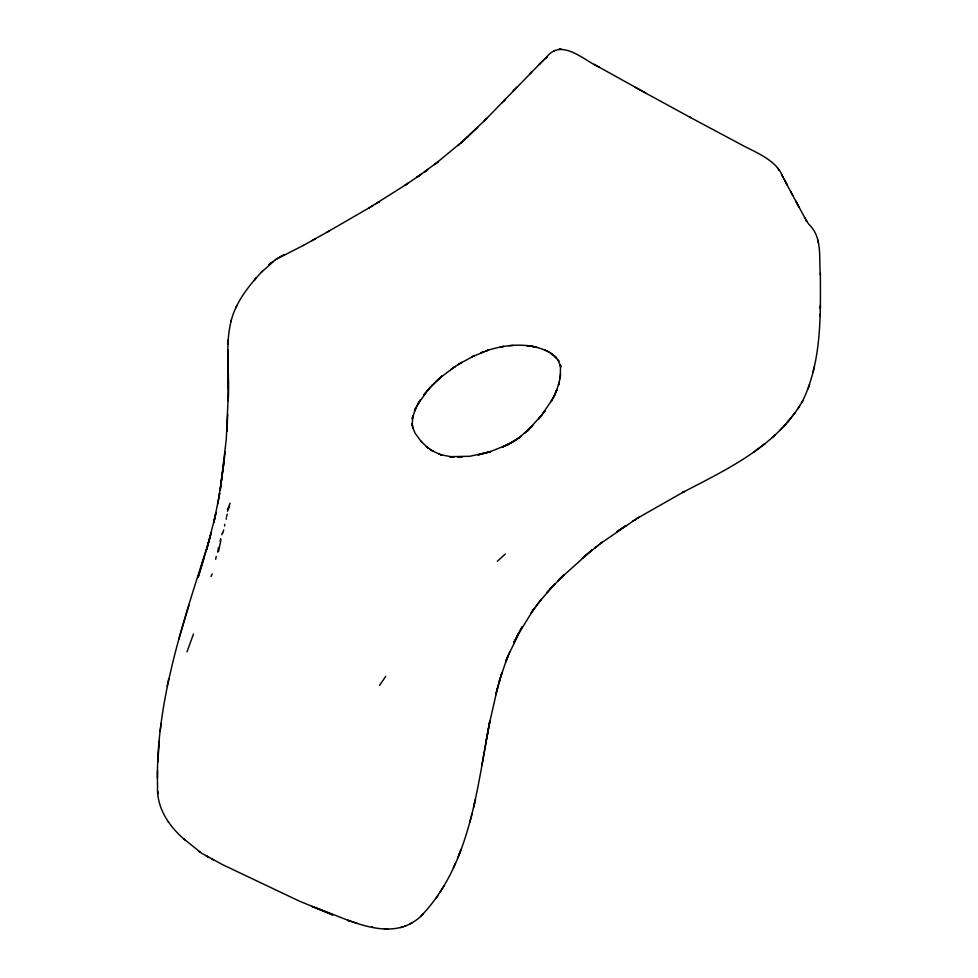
<?xml version="1.0" encoding="UTF-8"?>
<svg xmlns="http://www.w3.org/2000/svg" width="978" height="978" viewBox="0 0 978 978"><rect width="100%" height="100%" fill="white"/><g stroke="black" fill="none" stroke-linecap="round" stroke-linejoin="round"><path stroke-width="1.47" d="M228.253 384.048L228.253 388.254L228.021 349.879L228.131 400.662C230.307 372.117 223.534 341.897 233.167 314.146C239.231 297.618 250.637 283.754 262.495 271.028M228.265 340.344L228.265 341.224L228.277 339.806M226.297 519.232L226.297 517.949M485.76 742.767L489.929 720.81C476.946 787.828 470.699 864.699 420.638 916.459C389.281 945.396 343.938 916.679 311.872 906.41L332.826 914.956L298.852 900.885L222.25 864.491L201.517 853.195L183.998 839.026L184.879 839.857C169.182 826.557 156.456 807.999 157.556 786.532C155.123 701.776 183.876 620.419 209.072 540.797L198.118 577.326L204.17 557.497M820.346 273.143C820.566 315.918 821.679 361.163 802.816 400.625C776.984 446.017 726.947 469.391 682.595 492.46L684.478 491.445L636.812 518.56L639.478 516.995M157.421 778.011L157.519 770.798M228.143 397.643L226.273 439.342L220.282 489.844L225.209 451.738M820.102 315.148L820.126 314.244L820.077 316.432M820.371 307.08L820.322 308.486L820.444 305.026M228.082 344.195L228.155 342.276M227.703 414.342L226.896 431.555M224.634 525.981L224.696 524.33M157.91 760.591L157.849 761.764L159.267 740.896M560.626 373.926L560.223 377.325L560.541 364.965L560.7 367.251L558.181 360.124L558.903 361.249L554.355 355.882L556.641 358.205L555.516 357.019M161.028 723.842L160.184 731.336M218.607 551.299L220.955 539.734M224.304 460.528L218.73 498.34L213.901 522.215L215.906 512.863L215.197 516.054M412.533 417.63L412.251 419.061L412.948 415.601L412.19 424.574L412.117 423.364L412.912 428.278L412.679 427.386L415.137 433.291L421.885 442.423L420.858 441.212L428.401 448.205L426.274 446.53L433.193 451.371L430.027 449.44M559.978 378.743L560.357 376.701L558.524 384.88L559.379 381.738M481.909 765.199L489.379 723.671L497.484 688.121L495.675 694.942L496.604 691.532M217.642 552.215L218.461 547.484M218.73 498.34L219.671 493.132L217.629 504.171M215.673 559.257L216.224 556.372M489.379 723.671L489.929 720.81M168.693 679.038L167.128 686.397M813.024 372.263L814.283 366.75M221.847 534.77L222.263 532.924M475.442 799.319L473.609 807.241L474.599 803.134M213.791 522.093L215.001 516.8M412.569 417.435L415.956 407.728L414.415 411.176L415.173 409.501M214.463 519.306L206.554 549.697L211.309 532.423M220.074 540.761L220.612 538.609M208.779 541.775L211.003 533.328M469.758 822.474L472.154 813.415M230.832 321.799L231.37 319.794M558.524 384.88L558.841 383.731L556.323 391.139L556.971 389.342M499.208 681.959L500.259 678.047L496.971 690.077L502.007 672.436L499.379 681.36M178.717 639.49L188.925 605.382M222.666 533.377L223.705 529.905M226.529 516.616L227.299 514.135M500.76 676.715L506.592 659.514M808.097 388.902L809.613 384.488M227.483 509.648L230.074 503.144M186.981 651.886L193.485 633.988M458.878 855.102L461.09 849.271L457.545 858.366M505.785 661.715L509.929 651.372M507.533 657.216L505.65 661.947L508.01 656.03M556.861 389.623L554.624 394.965L556.274 391.176L555.137 393.743M507.411 657.204L522.056 626.837L513.633 642.962L518.364 633.732M211.016 576.519L212.189 573.89M453.327 867.902L455.552 863.024M416.371 406.909L415.198 409.415L420.332 399.916L418.364 403.168M236.908 305.478L235.93 307.557M553.756 396.689L554.991 394.158L553.059 398.034L555.162 393.694M553.829 396.555L551.189 401.457L552.778 398.572M416.872 405.907L419.183 401.616M517.166 635.981L533.377 609.722L530.699 613.573M801.544 402.924L802.816 400.625M417.667 404.44L429.134 388.449L426.677 391.359L437.068 380.515M551.751 400.405L540.846 416.2L544.942 410.956L543.768 412.447M443.988 885.799L439.978 892.437M229.671 505.993L227.507 511.274M797.51 409.305L799.588 406.151M436.212 898.146L438.217 895.127M379.513 685.419L385.748 676.36M538.829 602.485L532.215 611.397L541.262 599.392M795.2 412.569L787.156 422.508L789.075 420.357M538.462 602.937L551.323 587.754L554.893 583.915L546.788 592.827L563.829 574.807L557.668 581.054M541.665 415.149L527.533 430.772L532.741 425.467L531.078 427.19M426.579 391.481L423.792 394.904L425.112 393.278M255.894 278.29L254.439 280.063L256.358 277.752M550.125 589.111L551.323 587.754M783.5 426.64L786.373 423.498M261.163 272.446L275.503 259.647L303.51 245.344M779.857 430.393L782.363 427.838M466.775 137.69L468.34 136.26L460.43 143.363L486.628 118.582L484.318 120.881L540.394 63.252L538.927 64.634M531.091 72.47L529.88 73.741L531.971 71.553M515.125 89.047L516.824 87.262M558.939 579.758L559.685 578.976M429.428 388.095L432.386 385.063M512.814 91.431L514.77 89.438L513.548 90.673M503.658 101.064L505.492 99.194L501.946 102.788M431.946 385.515L442.459 375.845L436.543 380.955M539.66 63.937L547.069 56.834L546.091 57.714C561.079 37.506 583.511 60.037 599.294 67.274L594.086 64.218M530.907 427.337L518.829 437.961L521.225 436.09M559.514 579.147L592.228 549.819L582.362 558.071L602.314 542.13L600.296 543.67L635.492 519.428L632.509 521.36M477.79 127.274L468.706 135.881M540.724 62.885L543.242 60.453M544.257 59.462L546.03 57.739M420.638 916.459L423.401 913.855M497.374 561.25L505.235 554.061M772.155 437.655L775.297 434.794M464.098 140.111L434.513 164.61L438.499 161.492L416.726 177.385L422.117 173.571M526.739 431.432L529.037 429.366L524.966 432.997M457.851 145.588L459.623 144.133L458.609 144.964M440.87 377.202L455.332 366.395L450.638 369.684M763.598 444.758L765.016 443.633L753.622 452.215M272.984 261.444L271.138 262.874M426.946 170.111L424.599 171.932L427.924 169.414L427.276 169.854M598.353 545.211L594.648 547.986L595.822 547.105M514.159 441.066L519.758 437.227M419.073 175.734L404.953 185.343L408.254 183.131M516.457 439.55L519.281 437.618L507.826 444.745L515.614 440.112L513.254 441.555M553.438 51.394L554.929 50.416M406.286 184.451L368.779 208.094M453.804 367.459L461.775 362.325L457.875 364.806M278.119 257.972L275.503 259.647M634.673 519.966L638.304 517.692M372.239 206.052L373.034 205.563L326.725 232.385M374.99 204.316L379.427 201.651L378.07 202.47M459.44 363.816L474.599 355.54L471.775 356.909L488.511 350.026L485.785 350.955C505.968 344.158 529.611 341.958 549.049 352.117L546.506 350.723M328.889 231.163L303.046 245.6M315.454 238.754L311.933 240.722M513.474 441.408L502.582 447.044L509.721 443.572L508.01 444.415M409.672 924.1L412.141 922.731M284.622 254.476L279.769 257.043L281.151 256.322M506.873 444.978L489.697 451.885L477.949 454.953L490.907 451.567L469.929 456.274L449.684 456.689L454.012 456.995L453.303 456.934M404.403 926.423L405.907 925.824M482.081 352.337L480.993 352.752L484.049 351.591M400.503 927.596L402.912 926.924M503.218 346.432L500.259 347.031L503.646 346.383M508.951 345.699L513.242 345.393M561.054 48.9L559.159 48.961M461.286 457.068L462.081 457.044L457.79 457.093M384.427 928.966L387.789 929.088M451.151 456.775L440.882 454.721L432.716 451.09M534.55 346.823L532.411 346.334L536.751 347.349M349.513 920.909L347.557 920.225L357.239 923.354M438.951 454.024L441.64 455.002L440.882 454.721M546.751 350.845L544.868 350.014M690.786 117.641L689.356 116.932L738.5 143.167C753.598 151.651 776.019 159.28 782.412 176.077L781.666 174.671L785.774 182.397L784.234 179.39M634.954 87.213L689.624 117.054M645.92 93.13L598.438 66.773M212.666 859.454L211.884 859.026L213.766 860.065M548.499 351.799L555.797 357.3M199.842 852.082L198.95 851.459L199.451 851.814M791.703 193.412L790.835 191.896L806.544 221.004M779.148 170.355L777.522 167.874M168.302 821.813L168.522 822.143M806.63 221.114L805.664 219.634L808.843 224.28C822.791 237.263 818.745 258.168 820.371 275.087M783.268 177.568L782.632 176.505L783.011 177.152M792.339 194.659L792.828 195.478M804.87 218.094L804.478 217.409M790.945 192.091L785.297 181.443M795.75 200.942L798.415 206.04M798.537 206.224L799.27 207.605L796.459 202.324M412.618 426.983L412.117 424.061L412.276 425.149M817.852 240.013L818.341 242.666M157.837 791.41L158.02 793.745M540.712 416.371L538.707 418.804L540.712 416.371M270.808 263.18L268.962 264.683L270.808 263.18M626.091 525.516L617.032 531.567L626.091 525.516M531.824 346.236L526.824 345.613L531.739 346.31M372.642 927.266L371.811 927.095L372.728 927.327M208.913 857.474L206.419 856.031L208.913 857.474M553.34 355.087L550.956 353.278L553.34 355.087M786.923 184.659L785.933 182.764L786.923 184.659"/></g></svg>
